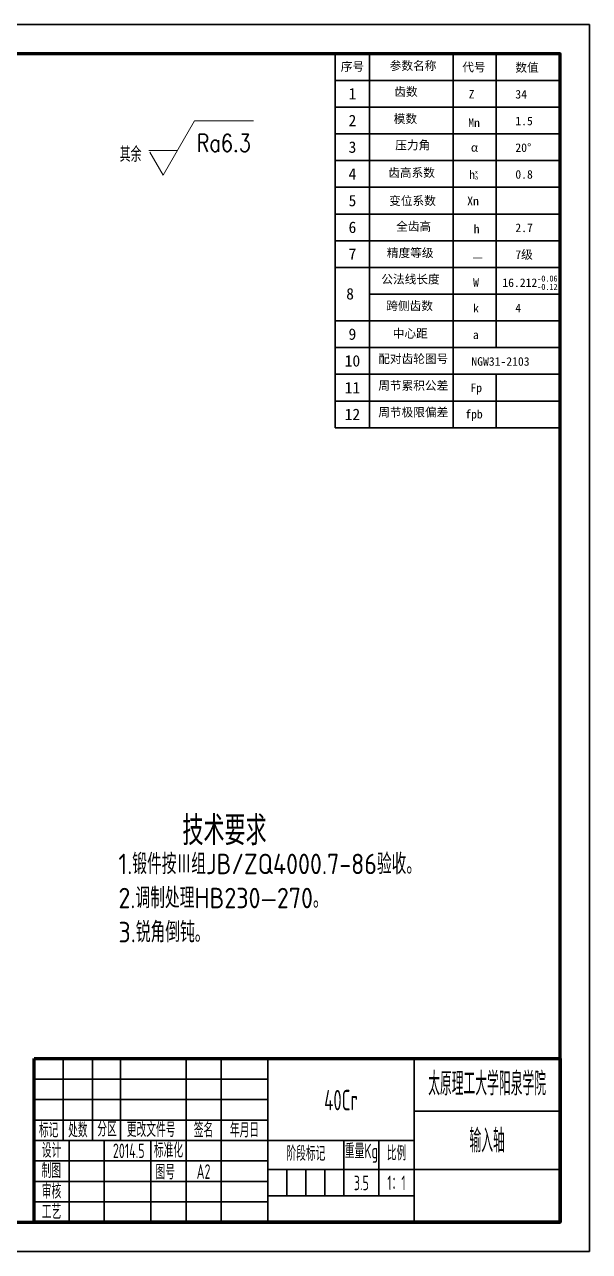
# Model space of a CAD drawing. Header units: millimetres. Extents: x 65 to 1398, y -63 to 357.
# Drawn here: x 884.8 to 1078, y -62.7 to 357.3 of the extents above; entities that cross this region are included whole.
import ezdxf

# ---------------------------------------------------------------- set-up
doc = ezdxf.new("R2010")
doc.units = ezdxf.units.MM
doc.header["$LTSCALE"] = 0.25
for name, color, linetype, lineweight in [('图层2', 7, 'Continuous', 9), ('粗实线', 6, 'Continuous', 70), ('细实线', 6, 'Continuous', 35), ('轮廓', 7, 'Continuous', 50)]:
    doc.layers.add(name, color=color, linetype=linetype, lineweight=lineweight)
doc.layers.add('标注线', color=3, linetype='Continuous')
doc.layers.add('细实线层', color=7, linetype='Continuous')
doc.styles.add('biaozhu', font='gbenor.shx', dxfattribs={"height": 5, "bigfont": 'gbcbig.shx'})
doc.styles.add('gbcbig1', font='gbenor.shx', dxfattribs={"width": 0.7, "height": 5, "bigfont": 'gbcbig.shx'})
doc.styles.get("Standard").update_dxf_attribs({"font": 'txt.shx', "bigfont": '@extfont2.shx'})
doc.styles.add('TH_GBDIM', font='romans.shx', dxfattribs={"width": 0.8, "bigfont": 'gbcbig.shx'})

msp = doc.modelspace()

# ---------------------------------------------------------------- linework, layer by layer
at = {"layer": '图层2'}
for p, q in [((932.218, 305.752), (942.922, 324.315)), ((942.922, 324.315), (963.172, 324.315)), ((927.354, 314.19), (937.084, 314.19)), ((932.218, 305.752), (927.679, 313.625))]:
    msp.add_line(p, q, dxfattribs=at)
at = {"layer": '粗实线', "color": 0}
for p, q in [((888.041, 3.289), (1068.041, 3.289)), ((888.041, -52.711), (888.041, 3.289))]:
    msp.add_line(p, q, dxfattribs=at)
at = {"layer": '粗实线'}
for p, q in [((888.041, -52.711), (888.041, 3.289)), ((888.041, 3.289), (1068.041, 3.289)), ((1068.041, 3.289), (1068.041, -52.711)), ((1068.041, -52.711), (888.041, -52.711))]:
    msp.add_line(p, q, dxfattribs=at)
msp.add_lwpolyline([(509.041, -52.711), (1068.041, -52.711), (1068.041, 347.289), (509.041, 347.289)], dxfattribs=at)
at = {"layer": '细实线'}
for p, q in [((991.092, 347.289), (1068.041, 347.289)), ((991.092, 347.289), (991.092, 219.264)), ((1002.841, 347.289), (1002.841, 219.264)), ((1031.45, 347.289), (1031.45, 219.264)), ((1046.09, 347.289), (1046.09, 246.703)), ((1068.041, 347.289), (1068.041, 219.264)), ((991.092, 338.154), (1068.041, 338.154)), ((991.092, 329.002), (1068.041, 329.002)), ((991.092, 319.867), (1068.041, 319.867)), ((991.092, 310.715), (1068.041, 310.715)), ((991.092, 301.563), (1068.041, 301.563)), ((991.092, 292.428), (1068.041, 292.428)), ((991.092, 283.276), (1068.041, 283.276)), ((991.092, 274.142), (1068.041, 274.142)), ((1002.841, 264.989), (1068.041, 264.989)), ((991.092, 255.837), (1068.041, 255.837)), ((991.092, 246.703), (1068.041, 246.703)), ((991.092, 237.55), (1068.041, 237.55)), ((1046.09, 237.55), (1046.09, 219.264)), ((991.092, 228.416), (1068.041, 228.416)), ((991.092, 219.264), (1068.041, 219.264)), ((898.041, 3.289), (898.041, -24.711)), ((908.041, 3.289), (908.041, -24.711)), ((917.618, 3.289), (917.618, -24.711)), ((940.041, 3.289), (940.041, -52.711)), ((952.041, 3.289), (952.041, -52.711)), ((968.041, -17.711), (968.041, 3.289)), ((968.041, 3.289), (968.041, -52.711)), ((1018.041, 3.289), (1018.041, -52.711)), ((888.041, -3.711), (968.041, -3.711)), ((968.041, -3.711), (968.041, -10.711)), ((968.041, -10.711), (888.041, -10.711)), ((1018.041, -14.711), (1068.041, -14.711)), ((888.041, -17.711), (968.041, -17.711)), ((888.041, -24.711), (1018.041, -24.711)), ((900.041, -24.711), (900.041, -52.711)), ((912.041, -24.711), (912.041, -52.711)), ((928.041, -24.711), (928.041, -52.711)), ((994.041, -24.711), (994.041, -43.711)), ((1006.041, -24.711), (1006.041, -43.711)), ((888.041, -31.711), (968.041, -31.711)), ((968.041, -34.711), (1068.041, -34.711)), ((974.541, -34.711), (974.541, -43.711)), ((981.041, -34.711), (981.041, -43.711)), ((987.541, -34.711), (987.541, -43.711)), ((888.041, -38.711), (968.041, -38.711)), ((888.041, -45.711), (968.041, -45.711)), ((968.041, -43.711), (1018.041, -43.711))]:
    msp.add_line(p, q, dxfattribs=at)
at = {"layer": '细实线', "color": 0}
for p, q in [((898.041, 3.289), (898.041, -24.711)), ((908.041, 3.289), (908.041, -24.711)), ((940.041, 3.289), (940.041, -24.711)), ((952.041, 3.289), (952.041, -24.711)), ((888.041, -3.711), (968.041, -3.711)), ((888.041, -10.711), (968.041, -10.711)), ((888.041, -17.711), (968.041, -17.711)), ((900.041, -52.711), (900.041, -24.711)), ((912.041, -52.711), (912.041, -24.711)), ((928.041, -52.711), (928.041, -24.711)), ((940.041, -52.711), (940.041, -24.711)), ((952.041, -52.711), (952.041, -24.711)), ((994.041, -24.711), (994.041, -43.711)), ((1006.041, -24.711), (1006.041, -43.711)), ((888.041, -31.711), (968.041, -31.711)), ((968.041, -34.711), (1018.041, -34.711)), ((974.541, -34.711), (974.541, -43.711)), ((981.041, -34.711), (981.041, -43.711)), ((987.541, -34.711), (987.541, -43.711)), ((888.041, -38.711), (968.041, -38.711)), ((888.041, -45.711), (968.041, -45.711)), ((968.041, -43.711), (1018.041, -43.711))]:
    msp.add_line(p, q, dxfattribs=at)
at = {"layer": '细实线', "color": 0, "lineweight": 25}
for p, q in [((968.041, 3.289), (968.041, -24.711)), ((1018.041, -52.711), (1018.041, 3.289)), ((1068.041, -14.711), (1018.041, -14.711)), ((888.041, -24.711), (1018.041, -24.711)), ((1068.041, -34.711), (1018.041, -34.711))]:
    msp.add_line(p, q, dxfattribs=at)
at = {"layer": '细实线'}
msp.add_lwpolyline([(484.041, -62.711), (1078.041, -62.711), (1078.041, 357.289), (484.041, 357.289)], close=True, dxfattribs=at)
at = {"layer": '轮廓', "color": 0, "lineweight": 25}
msp.add_line((968.041, -52.711), (968.041, -24.711), dxfattribs=at)
at = {"layer": '轮廓', "color": 0}
msp.add_line((1068.041, -52.711), (888.041, -52.711), dxfattribs=at)

# ---------------------------------------------------------------- texts
at = {"layer": '标注线', "attachment_point": 1, "style": 'biaozhu'}
for s, width, gutter_width, insert, char_height in [('其余', 34.41177, 12.5, (917.349, 315.456), 5.2016), ('技术要求', 97.9061, 25, (938.808, 86.372), 10), ('1.锻件按Ⅲ组JB/ZQ4000.7-86验收。\\P2.调制处理HB230—270。\\P3.锐角倒钝。', 269.7804, 25, (916.93, 73.443), 7)]:
    msp.add_mtext_dynamic_manual_height_columns(s, width=width, gutter_width=gutter_width, heights=[0], dxfattribs=dict(at, insert=insert, char_height=char_height))
at = {"layer": '细实线'}
for s, width, insert, char_height, attachment_point in [('{\\fSimSun|b0|i0|c134|p2;\\H0.6x;序号}', 12.047, (996.967, 342.721), 4.87647, 5), ('{\\fSimSun|b0|i0|c134|p2;参数名称}', 29.333, (1009.726, 344.639), 2.92588, 1), ('{\\fSimSun|b0|i0|c134|p2;代号}', 15.011, (1034.539, 344.127), 2.92588, 1), ('{\\fSimSun|b0|i0|c134|p2;数值}', 22.507, (1052.696, 344.02), 2.92588, 1), ('{\\fSimSun|b0|i0|c134|p2;齿数}', 29.333, (1011.305, 335.752), 2.92588, 1), ('{\\fSimSun|b0|i0|c134|p2;1}', 12.047, (996.967, 333.587), 3.90118, 5), ('{\\fSimSun|b0|i0|c134|p2;Z}', 15.011, (1036.732, 334.902), 2.92588, 1), ('{\\fSimSun|b0|i0|c134|p2;34}', 22.507, (1052.696, 334.886), 2.92588, 1), ('{\\fSimSun|b0|i0|c134|p2;2}', 12.047, (996.967, 324.435), 3.90118, 5), ('{\\fSimSun|b0|i0|c134|p2;模数}', 29.333, (1011.099, 326.473), 2.92588, 1), ('{\\fSimSun|b0|i0|c134|p2;Mn}', 15.011, (1036.577, 325.131), 2.92588, 1), ('{\\fSimSun|b0|i0|c134|p2;1.5}', 22.507, (1052.696, 325.734), 2.92588, 1), ('{\\fSimSun|b0|i0|c134|p2;3}', 12.047, (996.967, 315.3), 3.90118, 5), ('\\pi8.7741;{\\fSimSun|b0|i0|c134|p2;压力角}', 29.333, (1002.841, 317.466), 2.92588, 1), ('{\\fSimSun|b0|i0|c134|p2;α}', 15.011, (1037.47, 316.706), 2.92588, 1), ('{\\fSimSun|b0|i0|c134|p2;20%%D}', 22.507, (1052.696, 316.599), 2.92588, 1), ('{\\fSimSun|b0|i0|c134|p2;4}', 12.047, (996.967, 306.148), 3.90118, 5), ('{\\fSimSun|b0|i0|c134|p2;齿高系数}', 29.333, (1009.219, 308.028), 2.92588, 1), ('\\A1;{\\fSimSun|b0|i0|c134|p2;h\\H0.46667x;\\Sx^ a;}', 15.011, (1036.87, 307.554), 2.92588, 1), ('{\\fSimSun|b0|i0|c134|p2;0.8}', 22.507, (1052.696, 307.447), 2.92588, 1), ('{\\fSimSun|b0|i0|c134|p2;5}', 12.047, (996.967, 296.996), 3.90118, 5), ('{\\fSimSun|b0|i0|c134|p2;变位系数}', 29.333, (1009.523, 298.399), 2.92588, 1), ('{\\fSimSun|b0|i0|c134|p2;Xn}', 15.011, (1036.232, 298.337), 2.92588, 1), ('{\\fSimSun|b0|i0|c134|p2;全齿高}', 29.333, (1011.918, 289.628), 2.92588, 1), ('{\\fSimSun|b0|i0|c134|p2;6}', 12.047, (996.967, 287.861), 3.90118, 5), ('{\\fSimSun|b0|i0|c134|p2;h}', 15.011, (1038.441, 288.782), 2.92588, 1), ('{\\fSimSun|b0|i0|c134|p2;2.7}', 22.507, (1052.696, 289.16), 2.92588, 1), ('{\\fSimSun|b0|i0|c134|p2;7}', 12.047, (996.967, 278.709), 3.90118, 5), ('{\\fSimSun|b0|i0|c134|p2;精度等级}', 29.333, (1008.744, 280.572), 2.92588, 1), ('{\\fSimSun|b0|i0|c134|p2;—}', 15.011, (1038.056, 279.13), 2.92588, 1), ('{\\fSimSun|b0|i0|c134|p2;7级}', 22.507, (1052.696, 280.008), 2.92588, 1), ('{\\fSimSun|b0|i0|c134|p2;公法线长度}', 29.333, (1006.859, 271.555), 2.92588, 1), ('{\\fSimSun|b0|i0|c134|p2;W}', 15.011, (1038.24, 270.51), 2.92588, 1), ('\\A1;{\\fSimSun|b0|i0|c134|p2;16.212\\H0.7x;\\S-0.06^ -0.12;}', 22.507, (1048.24, 271.372), 2.92588, 1), ('{\\fSimSun|b0|i0|c134|p2;8}', 12.047, (996.166, 265.093), 3.90118, 5), ('{\\fSimSun|b0|i0|c134|p2;跨侧齿数}', 29.333, (1008.545, 262.44), 2.92588, 1), ('{\\fSimSun|b0|i0|c134|p2;k}', 15.011, (1038.239, 261.647), 2.92588, 1), ('{\\fSimSun|b0|i0|c134|p2;4}', 22.507, (1052.696, 261.721), 2.92588, 1), ('{\\fSimSun|b0|i0|c134|p2;9}', 12.047, (996.967, 251.27), 3.90118, 5), ('{\\fSimSun|b0|i0|c134|p2;中心距}', 29.333, (1010.772, 252.964), 2.92588, 1), ('{\\fSimSun|b0|i0|c134|p2;a}', 15.011, (1038.168, 252.564), 2.92588, 1), ('{\\fSimSun|b0|i0|c134|p2;10}', 12.047, (996.967, 242.135), 3.90118, 5), ('{\\fSimSun|b0|i0|c134|p2;配对齿轮图号}', 29.333, (1005.8, 244.301), 2.92588, 1), ('{\\fSimSun|b0|i0|c134|p2;NGW31-2103}', 37.518, (1037.66, 243.417), 2.92588, 1), ('{\\fSimSun|b0|i0|c134|p2;周节累积公差}', 29.333, (1005.8, 235.149), 2.92588, 1), ('{\\fSimSun|b0|i0|c134|p2;11}', 12.047, (996.967, 232.983), 3.90118, 5), ('{\\fSimSun|b0|i0|c134|p2;Fp}', 15.011, (1037.334, 234.389), 2.92588, 1), ('{\\fSimSun|b0|i0|c134|p2;12}', 12.047, (996.967, 223.849), 3.90118, 5), ('{\\fSimSun|b0|i0|c134|p2;周节极限偏差}', 29.333, (1005.8, 226.014), 2.92588, 1), ('{\\fSimSun|b0|i0|c134|p2;fpb}', 15.011, (1035.57, 225.371), 2.92588, 1)]:
    msp.add_mtext_dynamic_manual_height_columns(s, width=width, gutter_width=12.5, heights=[0], dxfattribs=dict(at, insert=insert, char_height=char_height, attachment_point=attachment_point))
at = {"layer": '细实线', "color": 0, "attachment_point": 5, "style": 'gbcbig1'}
for s, insert, char_height, width in [('太原理工大学阳泉学院', (1043.041, -5.307), 8, 50), ('40Cr', (993.041, -10.897), 7, 50), ('标记', (893.041, -21.178), 5, 10), ('处数', (903.041, -21.178), 5, 10), ('分区', (913.008, -20.867), 5, 10), ('更改文件号', (928.109, -21.026), 5, 26), ('签名', (946.041, -21.128), 5, 12), ('年月日', (960.041, -21.178), 5, 16), ('输入轴', (1043.041, -24.811), 8, 50), ('设计', (894.041, -28.128), 5, 12), ('标准化', (934.041, -28.056), 5, 12), ('2014.5', (920.453, -28.255), 5, 16), ('阶段标记', (981.041, -29.178), 5, 26), ('重量Kg', (1000.041, -29.078), 5, 12), ('比例', (1012.041, -29.078), 5, 12), ('制图', (893.962, -35.088), 5, 12), ('图号', (932.942, -35.515), 5, 16), ('A2', (946.042, -35.359), 5, 16), ('3.5', (1000.027, -39.254), 5, 12), ('1：1', (1012.041, -39.253), 5, 12), ('审核', (894.041, -42.128), 5, 12), ('工艺', (894.041, -49.128), 5, 12)]:
    msp.add_mtext(s, dxfattribs=dict(at, insert=insert, char_height=char_height, width=width))
at = {"layer": '细实线层', "insert": (943.721, 319.749), "char_height": 6, "attachment_point": 1, "style": 'TH_GBDIM'}
msp.add_mtext_dynamic_manual_height_columns('Ra6.3', width=13.07369, gutter_width=25, heights=[0], dxfattribs=at)

doc.saveas('drawing.dxf')
